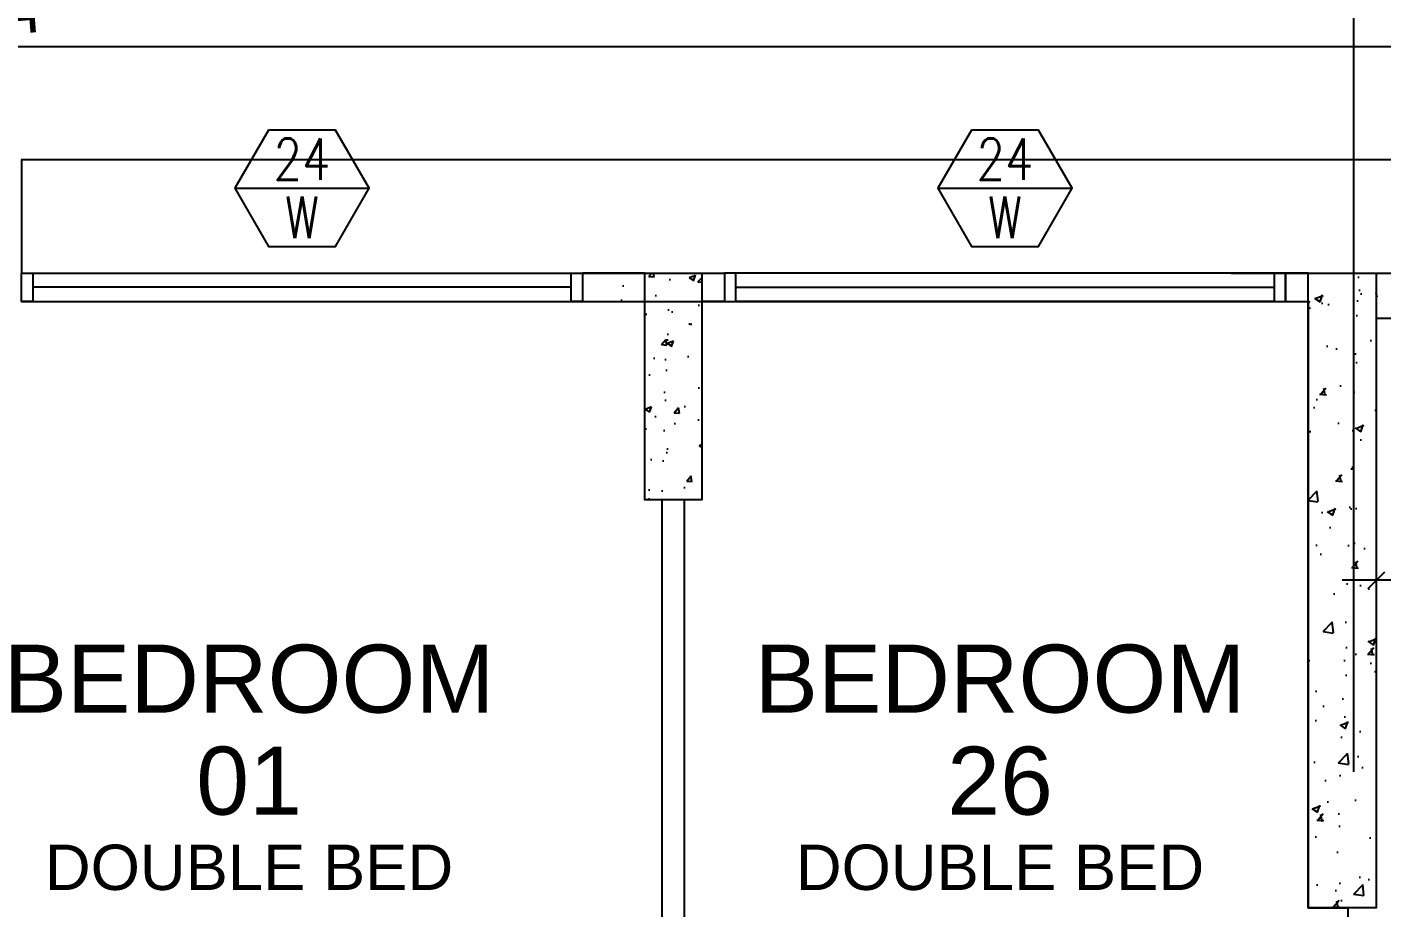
# Model space of a CAD drawing. Header units: millimetres. Extents: x -1214 to 71105, y 7230 to 56309.
# Drawn here: x 58150 to 64125, y 32650 to 36535 of the extents above; entities that cross this region are included whole.
import ezdxf
from ezdxf.enums import TextEntityAlignment as Align

# ---------------------------------------------------------------- set-up
doc = ezdxf.new("R2010")
doc.units = ezdxf.units.MM
doc.header["$MEASUREMENT"] = 0
doc.linetypes.add('CENTERX2', pattern=[101.6, 63.5, -12.7, 12.7, -12.7])
doc.layers.get('0').update_dxf_attribs({"color": 8})
doc.layers.get('Defpoints').update_dxf_attribs({"color": 8})
for name, color, linetype in [('Architectural Features', 8, 'Continuous'), ('Dry Wall', 8, 'Continuous'), ('GBP Dim', 8, 'Continuous'), ('GBP Text 200', 8, 'Continuous'), ('GBP Text 250', 8, 'Continuous'), ('grid', 8, 'CENTERX2'), ('hatch', 8, 'Continuous'), ('RCP_text', 8, 'Continuous'), ('WALL-NEW', 8, 'Continuous'), ('WALL-STRUCTURE', 8, 'Continuous'), ('WINDOW', 8, 'Continuous'), ('Window Mark', 8, 'Continuous'), ('zzz-room mix', 8, 'Continuous')]:
    doc.layers.add(name, color=color, linetype=linetype)
doc.styles.add('BH', font='arial.ttf')
doc.styles.add('ROMANS', font='romans.shx')
doc.dimstyles.new('200 GBP', dxfattribs={"dimscale": 1.5, "dimtxt": 150, "dimasz": 50, "dimexe": 100, "dimexo": 50, "dimgap": 50, "dimtad": 1, "dimdec": 0, "dimzin": 0, "dimdsep": 46, "dimtxsty": 'BH', "dimblk": 'ARCHTICK', "dimcen": 0.09, "dimdle": 100, "dimclrd": 9, "dimclre": 9, "dimclrt": 1, "dimadec": 0, "dimazin": 0, "dimtfac": 1, "dimtdec": 0, "dimtix": 1, "dimtmove": 2, "dimatfit": 3, "dimldrblk": 'ARCHTICK', "dimfxl": 300, "dimfxlon": 1, "dimtolj": 1, "dimtzin": 0, "dimarcsym": 0})
pattern_1 = [(50, (-579051.98, 745630.23), (286.904073, -25.100854), [30, -330]), (355, (-579051.98, 745630.23), (-55.50053, 300.87685), [24, -264]), (100.4514, (-579028.07, 745628.14), (231.40375, 275.77582), [25.49608, -280.456845]), (46.1842, (-579051.98, 745710.23), (426.89642, -66.2076), [45, -495]), (96.6356, (-579016.4, 745704.7), (373.86508, 389.64715), [38.24412, -420.6852]), (351.1842, (-579052, 745710.23), (373.86478, 389.64744), [36, -396]), (21, (-579011.98, 745690.23), (238.76282, -161.047556), [30, -330]), (326, (-579011.98, 745690.23), (97.32613, 290.06002), [24, -264]), (71.4514, (-578992.08, 745676.8), (336.08905, 129.0122), [25.49608, -280.456845]), (37.5, (-579051.98, 745630.23), (4.863942, 133.157542), [0, -260.8, 0, -268, 0, -265]), (7.5, (-579051.98, 745630.23), (105.227815, 157.764685), [0, -152.8, 0, -254.8, 0, -101]), (327.5, (-579141.18, 745630.23), (213.528974, -9.021949), [0, -100, 0, -312, 0, -414]), (317.5, (-579181.18, 745630.23), (233.274468, 40.041993), [0, -130, 0, -207.2, 0, -294])]

# ---------------------------------------------------------------- blocks, each defined once
blk = doc.blocks.new('A$C65CE4B9A')
at = {"layer": 'grid', "ltscale": 200}
for p, q in [((-5000, 10500), (-5000, -20450)), ((-66500, 0), (0, 0))]:
    blk.add_line(p, q, dxfattribs=at)
blk = doc.blocks.new('_ArchTick')
at = {"color": 0, "const_width": 0.1}
blk.add_lwpolyline([(0.5, 0.5), (-0.5, -0.5)], dxfattribs=at)
blk = doc.blocks.new('*D35')
at = {"layer": 'Defpoints', "color": 0, "transparency": 16777216}
for p in [(57043.9, 39751.3), (67378.1, 39751.3), (66928.1, 36451.7)]:
    blk.add_point(p, dxfattribs=at)
at = {"layer": 'GBP Dim', "color": 9, "lineweight": -2, "transparency": 16777216}
for p, q in [((67378.1, 36301.7), (67378.1, 39901.3)), ((66928.1, 39751.3), (67528.1, 39751.3)), ((67003.1, 36451.7), (67528.1, 36451.7))]:
    blk.add_line(p, q, dxfattribs=at)
at = {"layer": 'GBP Dim', "color": 9, "lineweight": -2, "transparency": 16777216, "xscale": 75, "yscale": 75, "zscale": 75}
for p, rotation in [((67378.1, 39751.3), 90), ((67378.1, 36451.7), 270)]:
    blk.add_blockref('_ArchTick', p, dxfattribs=dict(at, rotation=rotation))
at = {"layer": 'GBP Dim', "transparency": 16777216, "insert": (67188.2, 38101.5), "char_height": 225, "attachment_point": 5, "rotation": 90, "style": 'BH'}
blk.add_mtext('\\A1;3300', dxfattribs=at)
blk = doc.blocks.new('*D51')
at = {"layer": 'Defpoints', "color": 0, "transparency": 16777216}
for p in [(64100, 35249.9), (66000, 35249.9), (64100, 34095.1)]:
    blk.add_point(p, dxfattribs=at)
at = {"layer": 'GBP Dim', "color": 9, "lineweight": -2, "transparency": 16777216}
for p, q in [((64100, 34545.1), (64100, 33945.1)), ((66000, 34545.1), (66000, 33945.1)), ((66150, 34095.1), (63950, 34095.1))]:
    blk.add_line(p, q, dxfattribs=at)
at = {"layer": 'GBP Dim', "color": 9, "lineweight": -2, "transparency": 16777216, "xscale": 75, "yscale": 75, "zscale": 75, "rotation": 180}
blk.add_blockref('_ArchTick', (64100, 34095.1), dxfattribs=at)
at = {"layer": 'GBP Dim', "color": 9, "lineweight": -2, "transparency": 16777216, "xscale": 75, "yscale": 75, "zscale": 75}
blk.add_blockref('_ArchTick', (66000, 34095.1), dxfattribs=at)
at = {"layer": 'GBP Dim', "transparency": 16777216, "insert": (65050, 34285), "char_height": 225, "attachment_point": 5, "style": 'BH'}
blk.add_mtext('\\A1;1900', dxfattribs=at)
blk = doc.blocks.new('*D95')
at = {"layer": 'Defpoints', "color": 0, "transparency": 16777216}
for p in [(57568.9, 36781), (57579.9, 36631.4), (57877.1, 36653.3)]:
    blk.add_point(p, dxfattribs=at)
at = {"layer": 'GBP Dim', "color": 9, "lineweight": -2, "transparency": 16777216}
for p, q in [((57866.2, 36802.9), (57860.7, 36877.7)), ((57643.7, 36786.5), (58015.8, 36813.9)), ((57866.2, 36802.9), (57877.1, 36653.3)), ((57654.7, 36636.9), (58026.7, 36664.3)), ((57877.1, 36653.3), (57882.6, 36578.5))]:
    blk.add_line(p, q, dxfattribs=at)
at = {"layer": 'GBP Dim', "color": 9, "lineweight": -2, "transparency": 16777216, "xscale": 75, "yscale": 75, "zscale": 75}
for p, rotation in [((57866.2, 36802.9), 274.2005486284225), ((57877.1, 36653.3), 94.20054862842251)]:
    blk.add_blockref('_ArchTick', p, dxfattribs=dict(at, rotation=rotation))
at = {"layer": 'GBP Dim', "transparency": 16777216, "insert": (58061, 36742), "char_height": 225, "attachment_point": 5, "rotation": 94.20055, "style": 'BH'}
blk.add_mtext('\\A1;150', dxfattribs=at)
blk = doc.blocks.new('MISCWINDOWS')
blk.add_line((-4.041, 0), (4.041, 0))
blk.add_lwpolyline([(-2.021, 3.5), (-4.041, 0), (-2.021, -3.5), (2.021, -3.5), (4.041, 0), (2.021, 3.5)], close=True)
at = {"style": 'BH'}
for tag, p in [('MARK_NUMBER', (0, 1.75)), ('DWG_NUMBER', (0, -1.75))]:
    blk.add_attdef(tag, text='', height=2.5, dxfattribs=at).set_placement(p, align=Align.MIDDLE_CENTER)

msp = doc.modelspace()

# ---------------------------------------------------------------- hatches: boundary and pattern name
at = {"layer": 'hatch'}
h = msp.add_hatch(dxfattribs=at)
h.set_pattern_fill('AR-CONC', color=256, scale=40, style=0)
h.set_pattern_definition(pattern_1)
h.paths.add_polyline_path([(60875, 35450), (60600, 35450), (60600, 35325), (60875, 35325)])
h = msp.add_hatch(dxfattribs=at)
h.set_pattern_fill('AR-CONC', color=256, scale=40, style=0)
h.set_pattern_definition(pattern_1)
h.paths.add_polyline_path([(60875, 35449.9), (60875, 35450), (61125, 35450), (61125, 34450), (60875, 34450)])
h = msp.add_hatch(dxfattribs=at)
h.set_pattern_fill('AR-CONC', color=256, scale=60, style=0)
h.set_pattern_definition([(50, (-579051.98, 745630.23), (430.35611, -37.65128), [45, -495]), (355, (-579052, 745630.23), (-83.2508, 451.31528), [36, -396]), (100.4514, (-579016.1, 745627.1), (347.10563, 413.66373), [38.24411, -420.68527]), (46.1842, (-579052, 745750.23), (640.34463, -99.3114), [67.5, -742.5]), (96.6356, (-578998.6, 745741.96), (560.79762, 584.47072), [57.36617, -631.0278]), (351.1842, (-579052, 745750.23), (560.79717, 584.47116), [54, -594]), (21, (-578991.98, 745720.23), (358.14423, -241.57133), [45, -495]), (326, (-578992, 745720.23), (145.9892, 435.09003), [36, -396]), (71.4514, (-578962.13, 745700.1), (504.13358, 193.5183), [38.24411, -420.68527]), (37.5, (-579051.98, 745630.23), (7.295913, 199.736312), [0, -391.2, 0, -402, 0, -397.5]), (7.5, (-579051.98, 745630.23), (157.841722, 236.647027), [0, -229.2, 0, -382.2, 0, -151.5]), (327.5, (-579185.78, 745630.23), (320.293462, -13.532923), [0, -150, 0, -468, 0, -621]), (317.5, (-579245.78, 745630.23), (349.9117, 60.06299), [0, -195, 0, -310.8, 0, -441])])
h.paths.add_polyline_path([(63700, 35325), (63800, 35325), (63800, 35449.8), (63700, 35449.8)])
edge = h.paths.add_edge_path()
edge.add_line((63800, 35449.8), (63700, 35449.8))
edge.add_line((63700, 35449.8), (63700, 35325))
edge.add_line((63700, 35325), (63800, 35325))
h = msp.add_hatch(dxfattribs=at)
h.set_pattern_fill('AR-CONC', color=256, scale=2, style=0)
h.set_pattern_definition([(50, (-576161.28, 762350.3), (364.36934, -31.87817), [38.1, -419.1]), (355, (-576161.28, 762350.3), (-70.48565, 382.11329), [30.48, -335.28]), (100.451, (-576130.9, 762347.65), (293.885, 350.23338), [32.38, -356.18]), (46.1842, (-576161.3, 762451.9), (542.15808, -84.08466), [57.15, -628.65]), (96.6356, (-576116.1, 762444.9), (474.80847, 494.8511), [48.57, -534.27]), (351.184, (-576161.3, 762451.9), (474.8092, 494.85024), [45.72, -502.92]), (21, (-576110.48, 762426.5), (303.22976, -204.53104), [38.1, -419.1]), (326, (-576110.48, 762426.5), (123.60406, 368.37593), [30.48, -335.28]), (71.4514, (-576085.2, 762409.46), (426.83298, 163.84572), [32.38, -356.18]), (37.5, (-576161.28, 762350.3), (6.177207, 169.110078), [0, -331.216, 0, -340.36, 0, -336.55]), (7.5, (-576161.28, 762350.3), (133.639325, 200.36115), [0, -194.056, 0, -323.596, 0, -128.27]), (327.5, (-576274.56, 762350.3), (271.18119, -11.457488), [0, -127, 0, -396.24, 0, -525.78]), (317.5, (-576325.36, 762350.3), (296.25836, 50.85298), [0, -165.1, 0, -263.144, 0, -373.38])])
h.paths.add_polyline_path([(64100, 32650), (63800, 32650), (63800, 35449.8), (64100, 35449.8)])
h = msp.add_hatch(dxfattribs=at)
h.set_pattern_fill('AR-CONC', color=256, scale=60, style=0)
h.set_pattern_definition([(50, (58234.3, 11879.93), (430.356, -37.6513), [45, -495]), (355, (58234.3, 11879.93), (-83.251, 451.315), [36, -396]), (100.4514, (58270.16, 11876.8), (347.1056, 413.664), [38.244, -420.685]), (46.1842, (58234.3, 11999.93), (640.345, -99.311), [67.5, -742.5]), (96.6356, (58287.65, 11991.65), (560.798, 584.47), [57.366, -631.028]), (351.1842, (58234.3, 11999.9), (560.797, 584.471), [54, -594]), (21, (58294.3, 11969.93), (358.144, -241.5713), [45, -495]), (326, (58294.3, 11969.93), (145.989, 435.09), [36, -396]), (71.4514, (58324.14, 11949.8), (504.1336, 193.518), [38.244, -420.685]), (37.5, (58234.3, 11879.93), (7.2959, 199.7363), [0, -391.2, 0, -402, 0, -397.5]), (7.5, (58234.3, 11879.93), (157.8417, 236.647), [0, -229.2, 0, -382.2, 0, -151.5]), (327.5, (58100.5, 11879.93), (320.2935, -13.5329), [0, -150, 0, -468, 0, -621]), (317.5, (58040.5, 11879.93), (349.9117, 60.063), [0, -195, 0, -310.8, 0, -441])])
h.paths.add_polyline_path([(65924.4, 35249.7), (64100, 35249.7), (64100, 35450), (65924.4, 35450)])

# ---------------------------------------------------------------- linework, layer by layer
at = {"layer": 'Architectural Features', "ltscale": 50}
msp.add_lwpolyline([(66000, 35249.9), (66500, 35249.9), (66500, 35950), (58125, 35950), (58125, 35450)], dxfattribs=at)
at = {"layer": 'Dry Wall'}
msp.add_lwpolyline([(61050, 34450), (60950, 34450), (60950, 31750), (61050, 31750)], close=True, dxfattribs=at)
at = {"layer": 'RCP_text', "ltscale": 50}
msp.add_line((66879.2, 36448.8), (55100, 36448.8), dxfattribs=at)
at = {"layer": 'WALL-NEW', "elevation": 0}
for points in [[(60875, 35449.9), (60875, 35450), (60600, 35450), (60600, 35325), (60875, 35325), (60875, 35325)], [(61125, 35449.8), (61125, 35449.8), (61225, 35449.8), (61225, 35325), (61125, 35325)], [(63800, 35449.8), (63800, 35449.8), (63700, 35449.8), (63700, 35325), (63800, 35325)]]:
    msp.add_lwpolyline(points, dxfattribs=at)
at = {"layer": 'WALL-NEW'}
msp.add_lwpolyline([(64100, 35449.8), (64100, 35450), (66000, 35450), (66000, 35249.9), (64100, 35249.9)], dxfattribs=at)
at = {"layer": 'WALL-STRUCTURE'}
for points in [[(60875, 35449.9), (60875, 35450), (61125, 35450), (61125, 34450), (60875, 34450), (60875, 35449.9)], [(64100, 35450), (64100, 32650), (63800, 32650), (63800, 35449.8)], [(63800, 35449.8), (64100, 35449.8)]]:
    msp.add_lwpolyline(points, dxfattribs=at)
at = {"layer": 'WINDOW'}
for points in [[(58175, 35450), (58175, 35325), (58125, 35325), (58125, 35450)], [(61225, 35450), (61225, 35325), (61275, 35325), (61275, 35450)], [(63650, 35450), (63650, 35325), (63700, 35325), (63700, 35450)]]:
    msp.add_lwpolyline(points, close=True, dxfattribs=at)
for points in [[(58175, 35450), (60550, 35450)], [(63650, 35450), (61275, 35450)], [(60550, 35387.5), (58175, 35387.5)], [(61275, 35387.5), (63650, 35387.5)], [(58175, 35325), (60550, 35325)], [(63650, 35325), (61275, 35325)]]:
    msp.add_lwpolyline(points, dxfattribs=at)
at = {"layer": 'WINDOW', "elevation": 0}
msp.add_lwpolyline([(60600, 35450), (60600, 35325), (60550, 35325), (60550, 35450)], close=True, dxfattribs=at)
at = {"layer": 'zzz-room mix'}
msp.add_lwpolyline([(58125, 35325), (63800, 35325.1), (63800, 32650.1), (63974.2, 32650.1), (63974.2, 30850.2), (63800, 30850.2), (63800, 28750), (62199.9, 28750.1), (62200, 29350), (61125, 29350), (61125, 29600.1), (60175.1, 29600), (60175.1, 29350), (59100.1, 29350), (59100.1, 28750.1), (58125, 28750.1)], dxfattribs=at)

# ---------------------------------------------------------------- block references
at = {"layer": 'WALL-NEW'}
msp.add_blockref('A$C65CE4B9A', (69000, 35449.9), dxfattribs=at)
at = {"layer": 'Window Mark'}
ref = msp.add_blockref('MISCWINDOWS', (59362.5, 35824.5), dxfattribs=dict(at, xscale=73.25, yscale=73.25, zscale=73.25))
ref.add_attrib('MARK_NUMBER', '24', dxfattribs={"layer": '0', "height": 183.12, "style": 'ROMANS', "width": 0.8}).set_placement((59362.5, 35952.7), align=Align.MIDDLE_CENTER)
ref.add_attrib('DWG_NUMBER', 'W', dxfattribs={"layer": '0', "height": 183.1, "style": 'ROMANS', "width": 0.8}).set_placement((59362.5, 35696.3), align=Align.MIDDLE_CENTER)
ref = msp.add_blockref('MISCWINDOWS', (62462.5, 35824.5), dxfattribs=dict(at, xscale=73.25, yscale=73.25, zscale=73.25))
ref.add_attrib('MARK_NUMBER', '24', dxfattribs={"layer": '0', "height": 183.12, "style": 'ROMANS', "width": 0.8}).set_placement((62462.5, 35952.7), align=Align.MIDDLE_CENTER)
ref.add_attrib('DWG_NUMBER', 'W', dxfattribs={"layer": '0', "height": 183.1, "style": 'ROMANS', "width": 0.8}).set_placement((62462.5, 35696.3), align=Align.MIDDLE_CENTER)

# ---------------------------------------------------------------- texts
at = {"layer": 'GBP Text 200', "style": 'BH'}
for p in [(59128.9, 32729.1), (62440.8, 32729.1)]:
    msp.add_text('DOUBLE BED', height=200, dxfattribs=at).set_placement(p, align=Align.CENTER)
at = {"layer": 'GBP Text 250', "style": 'BH'}
for s, p in [('BEDROOM', (59128.9, 33511.3)), ('BEDROOM', (62440.8, 33511.3)), ('01', (59128.9, 33061.3)), ('26', (62440.8, 33061.3))]:
    msp.add_text(s, height=300, dxfattribs=at).set_placement(p, align=Align.CENTER)

# ---------------------------------------------------------------- dimensions: what is measured, and where the dimension line sits
at = {"layer": 'GBP Dim'}
dim = msp.add_linear_dim(base=(67378.1, 39751.3), p1=(66928.1, 36451.7), p2=(57043.9, 39751.3), angle=90.00004, dimstyle='200 GBP', override={"dimclrt": 256}, dxfattribs=at)
dim.commit()
dim.dimension.update_dxf_attribs({"geometry": '*D35', "text_midpoint": (67188.2, 38101.5)})
dim = msp.add_aligned_dim(p1=(57568.9, 36781), p2=(57579.9, 36631.4), distance=298, dimstyle='200 GBP', override={"dimclrt": 256}, dxfattribs=at)
dim.commit()
dim.dimension.update_dxf_attribs({"geometry": '*D95', "text_midpoint": (58061, 36742)})
dim = msp.add_linear_dim(base=(64100, 34095.1), p1=(66000, 35249.9), p2=(64100, 35249.9), dimstyle='200 GBP', override={"dimasz": 50, "dimclrt": 256, "dimfxl": 300, "dimfxlon": 1}, dxfattribs=at)
dim.commit()
dim.dimension.update_dxf_attribs({"geometry": '*D51', "text_midpoint": (65050, 34285)})

doc.saveas('drawing.dxf')
